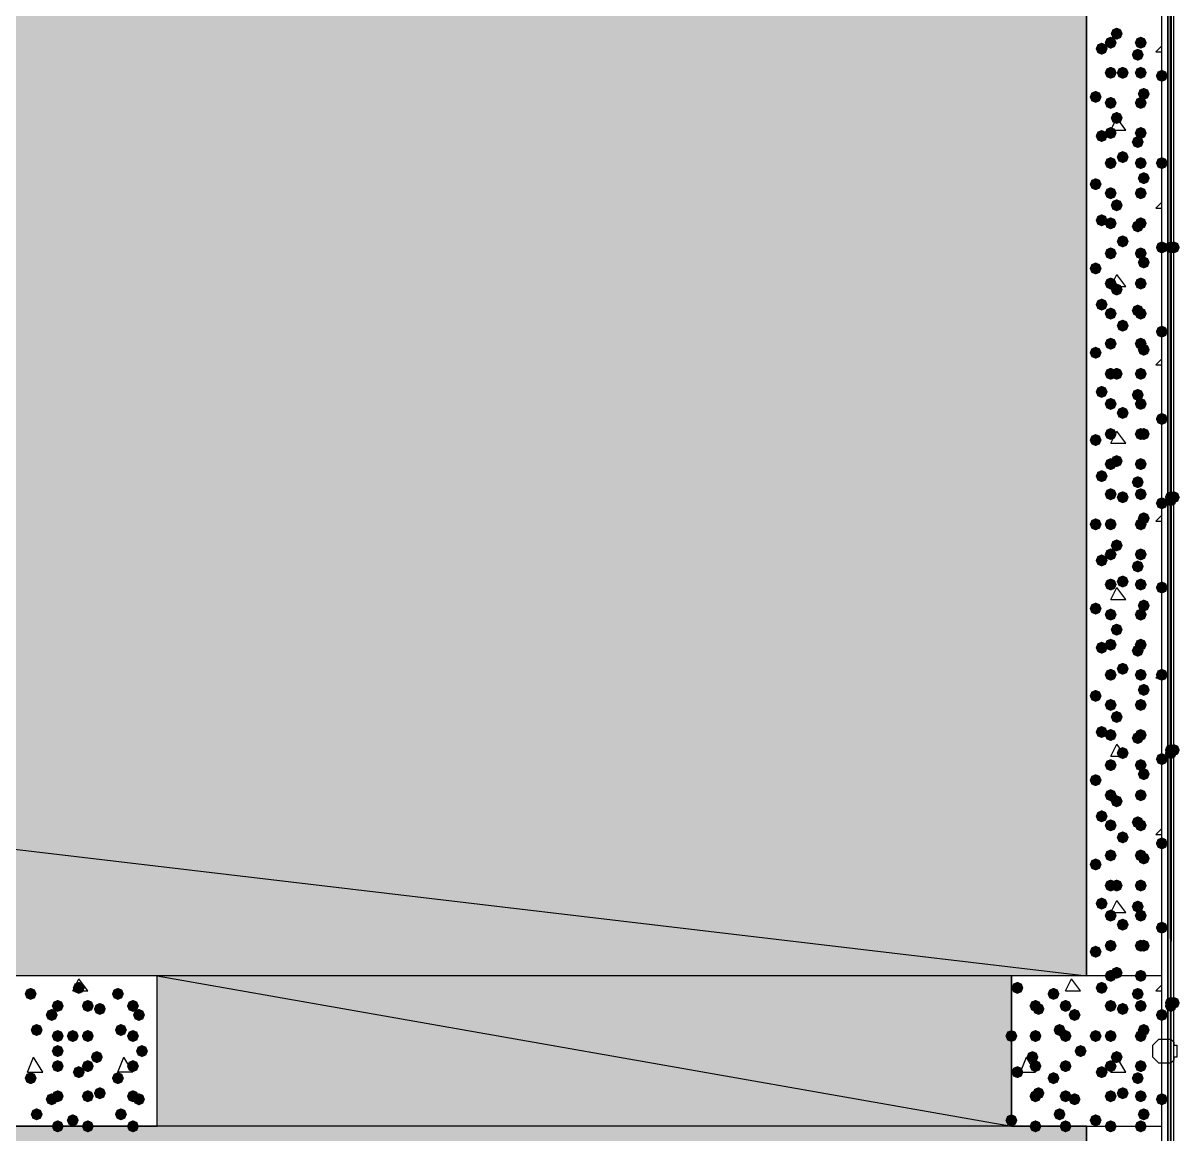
# Model space of a CAD drawing. Header units: millimetres. Extents: x 0 to 420, y 0 to 297.
# Drawn here: x 364.55 to 380.83, y 105.64 to 121.26 of the extents above; entities that cross this region are included whole.
import ezdxf

# ---------------------------------------------------------------- set-up
doc = ezdxf.new("R2010")
doc.units = ezdxf.units.MM
doc.layers.get('0').update_dxf_attribs({"linetype": 'CONTINUOUS'})

msp = doc.modelspace()

# ---------------------------------------------------------------- hatches: boundary and pattern name
at = {"true_color": 0x000007}
h = msp.add_hatch(color=0, dxfattribs=at)
h.paths.add_polyline_path([(380.703667, 228.049667), (380.661333, 228.049667), (380.703667, 84.455)], flags=0)
h.paths.add_polyline_path([(380.661333, 228.049667), (380.703667, 84.455), (380.661333, 84.455)], flags=0)
at = {"true_color": 0x000008}
h = msp.add_hatch(color=0, dxfattribs=at)
h.paths.add_polyline_path([(379.518333, 126.915333), (218.101333, 126.915333), (379.518333, 107.865333)], flags=0)
h.paths.add_polyline_path([(218.101333, 126.915333), (379.518333, 107.865333), (218.101333, 107.865333)], flags=0)
for points in [[(380.026333, 121.115667), (380.001463, 121.055871), (379.941667, 121.031), (379.881871, 121.055871), (379.857, 121.115667), (379.881871, 121.175462), (379.941667, 121.200333), (380.001462, 121.175463)], [(379.814667, 120.904), (379.789796, 120.844204), (379.73, 120.819333), (379.670204, 120.844204), (379.645333, 120.904), (379.670204, 120.963796), (379.73, 120.988667), (379.789796, 120.963796)], [(379.941667, 120.988667), (379.916796, 120.928871), (379.857, 120.904), (379.797204, 120.928871), (379.772333, 120.988667), (379.797204, 121.048462), (379.857, 121.073333), (379.916796, 121.048463)], [(380.365, 120.988667), (380.340129, 120.928871), (380.280333, 120.904), (380.220537, 120.928871), (380.195667, 120.988667), (380.220537, 121.048462), (380.280333, 121.073333), (380.340129, 121.048463)], [(380.322667, 120.819333), (380.297796, 120.759537), (380.238, 120.734667), (380.178204, 120.759537), (380.153333, 120.819333), (380.178204, 120.879129), (380.238, 120.904), (380.297796, 120.879129)], [(379.941667, 120.565333), (379.916796, 120.505538), (379.857, 120.480667), (379.797204, 120.505538), (379.772333, 120.565333), (379.797204, 120.625129), (379.857, 120.65), (379.916796, 120.625129)], [(380.111, 120.565333), (380.086129, 120.505538), (380.026333, 120.480667), (379.966537, 120.505538), (379.941667, 120.565333), (379.966537, 120.625129), (380.026333, 120.65), (380.086129, 120.625129)], [(380.365, 120.565333), (380.340129, 120.505538), (380.280333, 120.480667), (380.220537, 120.505538), (380.195667, 120.565333), (380.220537, 120.625129), (380.280333, 120.65), (380.340129, 120.625129)], [(380.661333, 120.523), (380.636462, 120.463204), (380.576667, 120.438333), (380.516871, 120.463204), (380.492, 120.523), (380.516871, 120.582796), (380.576667, 120.607667), (380.636462, 120.582796)], [(379.73, 120.226667), (379.705129, 120.166871), (379.645333, 120.142), (379.585537, 120.166871), (379.560667, 120.226667), (379.585537, 120.286462), (379.645333, 120.311333), (379.705129, 120.286463)], [(380.407333, 120.269), (380.382462, 120.209204), (380.322667, 120.184333), (380.262871, 120.209204), (380.238, 120.269), (380.262871, 120.328796), (380.322667, 120.353667), (380.382462, 120.328796)], [(379.941667, 120.142), (379.916796, 120.082204), (379.857, 120.057333), (379.797204, 120.082204), (379.772333, 120.142), (379.797204, 120.201796), (379.857, 120.226667), (379.916796, 120.201796)], [(380.365, 120.142), (380.340129, 120.082204), (380.280333, 120.057333), (380.220537, 120.082204), (380.195667, 120.142), (380.220537, 120.201796), (380.280333, 120.226667), (380.340129, 120.201796)], [(380.026333, 119.930333), (380.001463, 119.870538), (379.941667, 119.845667), (379.881871, 119.870538), (379.857, 119.930333), (379.881871, 119.990129), (379.941667, 120.015), (380.001462, 119.990129)], [(379.941667, 119.718667), (379.916796, 119.658871), (379.857, 119.634), (379.797204, 119.658871), (379.772333, 119.718667), (379.797204, 119.778462), (379.857, 119.803333), (379.916796, 119.778463)], [(380.365, 119.718667), (380.340129, 119.658871), (380.280333, 119.634), (380.220537, 119.658871), (380.195667, 119.718667), (380.220537, 119.778462), (380.280333, 119.803333), (380.340129, 119.778463)], [(379.814667, 119.676333), (379.789796, 119.616537), (379.73, 119.591667), (379.670204, 119.616537), (379.645333, 119.676333), (379.670204, 119.736129), (379.73, 119.761), (379.789796, 119.736129)], [(380.322667, 119.591667), (380.297796, 119.531871), (380.238, 119.507), (380.178204, 119.531871), (380.153333, 119.591667), (380.178204, 119.651462), (380.238, 119.676333), (380.297796, 119.651463)], [(379.941667, 119.295333), (379.916796, 119.235538), (379.857, 119.210667), (379.797204, 119.235538), (379.772333, 119.295333), (379.797204, 119.355129), (379.857, 119.38), (379.916796, 119.355129)], [(380.111, 119.38), (380.086129, 119.320204), (380.026333, 119.295333), (379.966537, 119.320204), (379.941667, 119.38), (379.966537, 119.439796), (380.026333, 119.464667), (380.086129, 119.439796)], [(380.365, 119.295333), (380.340129, 119.235538), (380.280333, 119.210667), (380.220537, 119.235538), (380.195667, 119.295333), (380.220537, 119.355129), (380.280333, 119.38), (380.340129, 119.355129)], [(380.661333, 119.295333), (380.636462, 119.235538), (380.576667, 119.210667), (380.516871, 119.235538), (380.492, 119.295333), (380.516871, 119.355129), (380.576667, 119.38), (380.636462, 119.355129)], [(380.407333, 119.083667), (380.382462, 119.023871), (380.322667, 118.999), (380.262871, 119.023871), (380.238, 119.083667), (380.262871, 119.143462), (380.322667, 119.168333), (380.382462, 119.143463)], [(379.73, 118.999), (379.705129, 118.939204), (379.645333, 118.914333), (379.585537, 118.939204), (379.560667, 118.999), (379.585537, 119.058796), (379.645333, 119.083667), (379.705129, 119.058796)], [(379.941667, 118.872), (379.916796, 118.812204), (379.857, 118.787333), (379.797204, 118.812204), (379.772333, 118.872), (379.797204, 118.931796), (379.857, 118.956667), (379.916796, 118.931796)], [(380.365, 118.872), (380.340129, 118.812204), (380.280333, 118.787333), (380.220537, 118.812204), (380.195667, 118.872), (380.220537, 118.931796), (380.280333, 118.956667), (380.340129, 118.931796)], [(380.026333, 118.702667), (380.001463, 118.642871), (379.941667, 118.618), (379.881871, 118.642871), (379.857, 118.702667), (379.881871, 118.762462), (379.941667, 118.787333), (380.001462, 118.762463)], [(379.814667, 118.491), (379.789796, 118.431204), (379.73, 118.406333), (379.670204, 118.431204), (379.645333, 118.491), (379.670204, 118.550796), (379.73, 118.575667), (379.789796, 118.550796)], [(379.941667, 118.448667), (379.916796, 118.388871), (379.857, 118.364), (379.797204, 118.388871), (379.772333, 118.448667), (379.797204, 118.508462), (379.857, 118.533333), (379.916796, 118.508463)], [(380.365, 118.448667), (380.340129, 118.388871), (380.280333, 118.364), (380.220537, 118.388871), (380.195667, 118.448667), (380.220537, 118.508462), (380.280333, 118.533333), (380.340129, 118.508463)], [(380.322667, 118.406333), (380.297796, 118.346537), (380.238, 118.321667), (380.178204, 118.346537), (380.153333, 118.406333), (380.178204, 118.466129), (380.238, 118.491), (380.297796, 118.466129)], [(380.111, 118.194667), (380.086129, 118.134871), (380.026333, 118.11), (379.966537, 118.134871), (379.941667, 118.194667), (379.966537, 118.254462), (380.026333, 118.279333), (380.086129, 118.254463)], [(380.661333, 118.11), (380.636462, 118.050204), (380.576667, 118.025333), (380.516871, 118.050204), (380.492, 118.11), (380.516871, 118.169796), (380.576667, 118.194667), (380.636462, 118.169796)], [(379.941667, 118.025333), (379.916796, 117.965538), (379.857, 117.940667), (379.797204, 117.965538), (379.772333, 118.025333), (379.797204, 118.085129), (379.857, 118.11), (379.916796, 118.085129)], [(380.365, 118.025333), (380.340129, 117.965538), (380.280333, 117.940667), (380.220537, 117.965538), (380.195667, 118.025333), (380.220537, 118.085129), (380.280333, 118.11), (380.340129, 118.085129)], [(379.73, 117.813667), (379.705129, 117.753871), (379.645333, 117.729), (379.585537, 117.753871), (379.560667, 117.813667), (379.585537, 117.873462), (379.645333, 117.898333), (379.705129, 117.873463)], [(380.407333, 117.898333), (380.382462, 117.838538), (380.322667, 117.813667), (380.262871, 117.838538), (380.238, 117.898333), (380.262871, 117.958129), (380.322667, 117.983), (380.382462, 117.958129)], [(379.941667, 117.602), (379.916796, 117.542204), (379.857, 117.517333), (379.797204, 117.542204), (379.772333, 117.602), (379.797204, 117.661796), (379.857, 117.686667), (379.916796, 117.661796)], [(380.365, 117.602), (380.340129, 117.542204), (380.280333, 117.517333), (380.220537, 117.542204), (380.195667, 117.602), (380.220537, 117.661796), (380.280333, 117.686667), (380.340129, 117.661796)], [(380.026333, 117.517333), (380.001463, 117.457538), (379.941667, 117.432667), (379.881871, 117.457538), (379.857, 117.517333), (379.881871, 117.577129), (379.941667, 117.602), (380.001462, 117.577129)], [(379.814667, 117.305667), (379.789796, 117.245871), (379.73, 117.221), (379.670204, 117.245871), (379.645333, 117.305667), (379.670204, 117.365462), (379.73, 117.390333), (379.789796, 117.365463)], [(379.941667, 117.178667), (379.916796, 117.118871), (379.857, 117.094), (379.797204, 117.118871), (379.772333, 117.178667), (379.797204, 117.238462), (379.857, 117.263333), (379.916796, 117.238463)], [(380.322667, 117.221), (380.297796, 117.161204), (380.238, 117.136333), (380.178204, 117.161204), (380.153333, 117.221), (380.178204, 117.280796), (380.238, 117.305667), (380.297796, 117.280796)], [(380.365, 117.178667), (380.340129, 117.118871), (380.280333, 117.094), (380.220537, 117.118871), (380.195667, 117.178667), (380.220537, 117.238462), (380.280333, 117.263333), (380.340129, 117.238463)], [(380.111, 117.009333), (380.086129, 116.949537), (380.026333, 116.924667), (379.966537, 116.949537), (379.941667, 117.009333), (379.966537, 117.069129), (380.026333, 117.094), (380.086129, 117.069129)], [(380.661333, 116.924667), (380.636462, 116.864871), (380.576667, 116.84), (380.516871, 116.864871), (380.492, 116.924667), (380.516871, 116.984462), (380.576667, 117.009333), (380.636462, 116.984463)], [(379.73, 116.628333), (379.705129, 116.568537), (379.645333, 116.543667), (379.585537, 116.568537), (379.560667, 116.628333), (379.585537, 116.688129), (379.645333, 116.713), (379.705129, 116.688129)], [(379.941667, 116.755333), (379.916796, 116.695538), (379.857, 116.670667), (379.797204, 116.695538), (379.772333, 116.755333), (379.797204, 116.815129), (379.857, 116.84), (379.916796, 116.815129)], [(380.365, 116.755333), (380.340129, 116.695538), (380.280333, 116.670667), (380.220537, 116.695538), (380.195667, 116.755333), (380.220537, 116.815129), (380.280333, 116.84), (380.340129, 116.815129)], [(380.407333, 116.670667), (380.382462, 116.610871), (380.322667, 116.586), (380.262871, 116.610871), (380.238, 116.670667), (380.262871, 116.730462), (380.322667, 116.755333), (380.382462, 116.730463)], [(379.941667, 116.332), (379.916796, 116.272204), (379.857, 116.247333), (379.797204, 116.272204), (379.772333, 116.332), (379.797204, 116.391796), (379.857, 116.416667), (379.916796, 116.391796)], [(380.026333, 116.332), (380.001463, 116.272204), (379.941667, 116.247333), (379.881871, 116.272204), (379.857, 116.332), (379.881871, 116.391796), (379.941667, 116.416667), (380.001462, 116.391796)], [(380.365, 116.332), (380.340129, 116.272204), (380.280333, 116.247333), (380.220537, 116.272204), (380.195667, 116.332), (380.220537, 116.391796), (380.280333, 116.416667), (380.340129, 116.391796)], [(379.814667, 116.078), (379.789796, 116.018204), (379.73, 115.993333), (379.670204, 116.018204), (379.645333, 116.078), (379.670204, 116.137796), (379.73, 116.162667), (379.789796, 116.137796)], [(380.322667, 116.035667), (380.297796, 115.975871), (380.238, 115.951), (380.178204, 115.975871), (380.153333, 116.035667), (380.178204, 116.095462), (380.238, 116.120333), (380.297796, 116.095463)], [(379.941667, 115.908667), (379.916796, 115.848871), (379.857, 115.824), (379.797204, 115.848871), (379.772333, 115.908667), (379.797204, 115.968462), (379.857, 115.993333), (379.916796, 115.968463)], [(380.365, 115.908667), (380.340129, 115.848871), (380.280333, 115.824), (380.220537, 115.848871), (380.195667, 115.908667), (380.220537, 115.968462), (380.280333, 115.993333), (380.340129, 115.968463)], [(380.111, 115.781667), (380.086129, 115.721871), (380.026333, 115.697), (379.966537, 115.721871), (379.941667, 115.781667), (379.966537, 115.841462), (380.026333, 115.866333), (380.086129, 115.841463)], [(380.661333, 115.697), (380.636462, 115.637204), (380.576667, 115.612333), (380.516871, 115.637204), (380.492, 115.697), (380.516871, 115.756796), (380.576667, 115.781667), (380.636462, 115.756796)], [(379.941667, 115.485333), (379.916796, 115.425538), (379.857, 115.400667), (379.797204, 115.425538), (379.772333, 115.485333), (379.797204, 115.545129), (379.857, 115.57), (379.916796, 115.545129)], [(380.365, 115.485333), (380.340129, 115.425538), (380.280333, 115.400667), (380.220537, 115.425538), (380.195667, 115.485333), (380.220537, 115.545129), (380.280333, 115.57), (380.340129, 115.545129)], [(380.407333, 115.485333), (380.382462, 115.425538), (380.322667, 115.400667), (380.262871, 115.425538), (380.238, 115.485333), (380.262871, 115.545129), (380.322667, 115.57), (380.382462, 115.545129)], [(379.73, 115.400667), (379.705129, 115.340871), (379.645333, 115.316), (379.585537, 115.340871), (379.560667, 115.400667), (379.585537, 115.460462), (379.645333, 115.485333), (379.705129, 115.460463)], [(379.941667, 115.062), (379.916796, 115.002204), (379.857, 114.977333), (379.797204, 115.002204), (379.772333, 115.062), (379.797204, 115.121796), (379.857, 115.146667), (379.916796, 115.121796)], [(380.026333, 115.104333), (380.001463, 115.044537), (379.941667, 115.019667), (379.881871, 115.044537), (379.857, 115.104333), (379.881871, 115.164129), (379.941667, 115.189), (380.001462, 115.164129)], [(380.365, 115.062), (380.340129, 115.002204), (380.280333, 114.977333), (380.220537, 115.002204), (380.195667, 115.062), (380.220537, 115.121796), (380.280333, 115.146667), (380.340129, 115.121796)], [(379.814667, 114.892667), (379.789796, 114.832871), (379.73, 114.808), (379.670204, 114.832871), (379.645333, 114.892667), (379.670204, 114.952462), (379.73, 114.977333), (379.789796, 114.952463)], [(380.322667, 114.808), (380.297796, 114.748204), (380.238, 114.723333), (380.178204, 114.748204), (380.153333, 114.808), (380.178204, 114.867796), (380.238, 114.892667), (380.297796, 114.867796)], [(379.941667, 114.638667), (379.916796, 114.578871), (379.857, 114.554), (379.797204, 114.578871), (379.772333, 114.638667), (379.797204, 114.698462), (379.857, 114.723333), (379.916796, 114.698463)], [(380.111, 114.596333), (380.086129, 114.536537), (380.026333, 114.511667), (379.966537, 114.536537), (379.941667, 114.596333), (379.966537, 114.656129), (380.026333, 114.681), (380.086129, 114.656129)], [(380.365, 114.638667), (380.340129, 114.578871), (380.280333, 114.554), (380.220537, 114.578871), (380.195667, 114.638667), (380.220537, 114.698462), (380.280333, 114.723333), (380.340129, 114.698463)], [(380.661333, 114.511667), (380.636462, 114.451871), (380.576667, 114.427), (380.516871, 114.451871), (380.492, 114.511667), (380.516871, 114.571462), (380.576667, 114.596333), (380.636462, 114.571463)], [(379.73, 114.215333), (379.705129, 114.155538), (379.645333, 114.130667), (379.585537, 114.155538), (379.560667, 114.215333), (379.585537, 114.275129), (379.645333, 114.3), (379.705129, 114.275129)], [(379.941667, 114.215333), (379.916796, 114.155538), (379.857, 114.130667), (379.797204, 114.155538), (379.772333, 114.215333), (379.797204, 114.275129), (379.857, 114.3), (379.916796, 114.275129)], [(380.365, 114.215333), (380.340129, 114.155538), (380.280333, 114.130667), (380.220537, 114.155538), (380.195667, 114.215333), (380.220537, 114.275129), (380.280333, 114.3), (380.340129, 114.275129)], [(380.407333, 114.3), (380.382462, 114.240204), (380.322667, 114.215333), (380.262871, 114.240204), (380.238, 114.3), (380.262871, 114.359796), (380.322667, 114.384667), (380.382462, 114.359796)], [(380.026333, 113.919), (380.001463, 113.859204), (379.941667, 113.834333), (379.881871, 113.859204), (379.857, 113.919), (379.881871, 113.978796), (379.941667, 114.003667), (380.001462, 113.978796)], [(379.814667, 113.707333), (379.789796, 113.647538), (379.73, 113.622667), (379.670204, 113.647538), (379.645333, 113.707333), (379.670204, 113.767129), (379.73, 113.792), (379.789796, 113.767129)], [(379.941667, 113.792), (379.916796, 113.732204), (379.857, 113.707333), (379.797204, 113.732204), (379.772333, 113.792), (379.797204, 113.851796), (379.857, 113.876667), (379.916796, 113.851796)], [(380.365, 113.792), (380.340129, 113.732204), (380.280333, 113.707333), (380.220537, 113.732204), (380.195667, 113.792), (380.220537, 113.851796), (380.280333, 113.876667), (380.340129, 113.851796)], [(380.322667, 113.622667), (380.297796, 113.562871), (380.238, 113.538), (380.178204, 113.562871), (380.153333, 113.622667), (380.178204, 113.682462), (380.238, 113.707333), (380.297796, 113.682463)], [(379.941667, 113.368667), (379.916796, 113.308871), (379.857, 113.284), (379.797204, 113.308871), (379.772333, 113.368667), (379.797204, 113.428462), (379.857, 113.453333), (379.916796, 113.428463)], [(380.111, 113.411), (380.086129, 113.351204), (380.026333, 113.326333), (379.966537, 113.351204), (379.941667, 113.411), (379.966537, 113.470796), (380.026333, 113.495667), (380.086129, 113.470796)], [(380.365, 113.368667), (380.340129, 113.308871), (380.280333, 113.284), (380.220537, 113.308871), (380.195667, 113.368667), (380.220537, 113.428462), (380.280333, 113.453333), (380.340129, 113.428463)], [(380.661333, 113.326333), (380.636462, 113.266537), (380.576667, 113.241667), (380.516871, 113.266537), (380.492, 113.326333), (380.516871, 113.386129), (380.576667, 113.411), (380.636462, 113.386129)], [(380.407333, 113.072333), (380.382462, 113.012538), (380.322667, 112.987667), (380.262871, 113.012538), (380.238, 113.072333), (380.262871, 113.132129), (380.322667, 113.157), (380.382462, 113.132129)], [(379.73, 113.03), (379.705129, 112.970204), (379.645333, 112.945333), (379.585537, 112.970204), (379.560667, 113.03), (379.585537, 113.089796), (379.645333, 113.114667), (379.705129, 113.089796)], [(379.941667, 112.945333), (379.916796, 112.885538), (379.857, 112.860667), (379.797204, 112.885538), (379.772333, 112.945333), (379.797204, 113.005129), (379.857, 113.03), (379.916796, 113.005129)], [(380.365, 112.945333), (380.340129, 112.885538), (380.280333, 112.860667), (380.220537, 112.885538), (380.195667, 112.945333), (380.220537, 113.005129), (380.280333, 113.03), (380.340129, 113.005129)], [(380.026333, 112.733667), (380.001463, 112.673871), (379.941667, 112.649), (379.881871, 112.673871), (379.857, 112.733667), (379.881871, 112.793462), (379.941667, 112.818333), (380.001462, 112.793463)], [(379.814667, 112.479667), (379.789796, 112.419871), (379.73, 112.395), (379.670204, 112.419871), (379.645333, 112.479667), (379.670204, 112.539462), (379.73, 112.564333), (379.789796, 112.539463)], [(379.941667, 112.522), (379.916796, 112.462204), (379.857, 112.437333), (379.797204, 112.462204), (379.772333, 112.522), (379.797204, 112.581796), (379.857, 112.606667), (379.916796, 112.581796)], [(380.322667, 112.437333), (380.297796, 112.377537), (380.238, 112.352667), (380.178204, 112.377537), (380.153333, 112.437333), (380.178204, 112.497129), (380.238, 112.522), (380.297796, 112.497129)], [(380.365, 112.522), (380.340129, 112.462204), (380.280333, 112.437333), (380.220537, 112.462204), (380.195667, 112.522), (380.220537, 112.581796), (380.280333, 112.606667), (380.340129, 112.581796)], [(379.941667, 112.098667), (379.916796, 112.038871), (379.857, 112.014), (379.797204, 112.038871), (379.772333, 112.098667), (379.797204, 112.158462), (379.857, 112.183333), (379.916796, 112.158463)], [(380.111, 112.183333), (380.086129, 112.123538), (380.026333, 112.098667), (379.966537, 112.123538), (379.941667, 112.183333), (379.966537, 112.243129), (380.026333, 112.268), (380.086129, 112.243129)], [(380.365, 112.098667), (380.340129, 112.038871), (380.280333, 112.014), (380.220537, 112.038871), (380.195667, 112.098667), (380.220537, 112.158462), (380.280333, 112.183333), (380.340129, 112.158463)], [(380.661333, 112.098667), (380.636462, 112.038871), (380.576667, 112.014), (380.516871, 112.038871), (380.492, 112.098667), (380.516871, 112.158462), (380.576667, 112.183333), (380.636462, 112.158463)], [(379.73, 111.802333), (379.705129, 111.742537), (379.645333, 111.717667), (379.585537, 111.742537), (379.560667, 111.802333), (379.585537, 111.862129), (379.645333, 111.887), (379.705129, 111.862129)], [(380.407333, 111.887), (380.382462, 111.827204), (380.322667, 111.802333), (380.262871, 111.827204), (380.238, 111.887), (380.262871, 111.946796), (380.322667, 111.971667), (380.382462, 111.946796)], [(379.941667, 111.675333), (379.916796, 111.615538), (379.857, 111.590667), (379.797204, 111.615538), (379.772333, 111.675333), (379.797204, 111.735129), (379.857, 111.76), (379.916796, 111.735129)], [(380.365, 111.675333), (380.340129, 111.615538), (380.280333, 111.590667), (380.220537, 111.615538), (380.195667, 111.675333), (380.220537, 111.735129), (380.280333, 111.76), (380.340129, 111.735129)], [(380.026333, 111.506), (380.001463, 111.446204), (379.941667, 111.421333), (379.881871, 111.446204), (379.857, 111.506), (379.881871, 111.565796), (379.941667, 111.590667), (380.001462, 111.565796)], [(379.814667, 111.294333), (379.789796, 111.234537), (379.73, 111.209667), (379.670204, 111.234537), (379.645333, 111.294333), (379.670204, 111.354129), (379.73, 111.379), (379.789796, 111.354129)], [(379.941667, 111.252), (379.916796, 111.192204), (379.857, 111.167333), (379.797204, 111.192204), (379.772333, 111.252), (379.797204, 111.311796), (379.857, 111.336667), (379.916796, 111.311796)], [(380.365, 111.252), (380.340129, 111.192204), (380.280333, 111.167333), (380.220537, 111.192204), (380.195667, 111.252), (380.220537, 111.311796), (380.280333, 111.336667), (380.340129, 111.311796)], [(380.322667, 111.209667), (380.297796, 111.149871), (380.238, 111.125), (380.178204, 111.149871), (380.153333, 111.209667), (380.178204, 111.269462), (380.238, 111.294333), (380.297796, 111.269463)], [(380.111, 110.998), (380.086129, 110.938204), (380.026333, 110.913333), (379.966537, 110.938204), (379.941667, 110.998), (379.966537, 111.057796), (380.026333, 111.082667), (380.086129, 111.057796)], [(379.941667, 110.828667), (379.916796, 110.768871), (379.857, 110.744), (379.797204, 110.768871), (379.772333, 110.828667), (379.797204, 110.888462), (379.857, 110.913333), (379.916796, 110.888463)], [(380.365, 110.828667), (380.340129, 110.768871), (380.280333, 110.744), (380.220537, 110.768871), (380.195667, 110.828667), (380.220537, 110.888462), (380.280333, 110.913333), (380.340129, 110.888463)], [(380.661333, 110.913333), (380.636462, 110.853537), (380.576667, 110.828667), (380.516871, 110.853537), (380.492, 110.913333), (380.516871, 110.973129), (380.576667, 110.998), (380.636462, 110.973129)], [(379.73, 110.617), (379.705129, 110.557204), (379.645333, 110.532333), (379.585537, 110.557204), (379.560667, 110.617), (379.585537, 110.676796), (379.645333, 110.701667), (379.705129, 110.676796)], [(380.407333, 110.701667), (380.382462, 110.641871), (380.322667, 110.617), (380.262871, 110.641871), (380.238, 110.701667), (380.262871, 110.761462), (380.322667, 110.786333), (380.382462, 110.761463)], [(379.941667, 110.405333), (379.916796, 110.345538), (379.857, 110.320667), (379.797204, 110.345538), (379.772333, 110.405333), (379.797204, 110.465129), (379.857, 110.49), (379.916796, 110.465129)], [(380.026333, 110.320667), (380.001463, 110.260871), (379.941667, 110.236), (379.881871, 110.260871), (379.857, 110.320667), (379.881871, 110.380462), (379.941667, 110.405333), (380.001462, 110.380463)], [(380.365, 110.405333), (380.340129, 110.345538), (380.280333, 110.320667), (380.220537, 110.345538), (380.195667, 110.405333), (380.220537, 110.465129), (380.280333, 110.49), (380.340129, 110.465129)], [(379.814667, 110.109), (379.789796, 110.049204), (379.73, 110.024333), (379.670204, 110.049204), (379.645333, 110.109), (379.670204, 110.168796), (379.73, 110.193667), (379.789796, 110.168796)], [(379.941667, 109.982), (379.916796, 109.922204), (379.857, 109.897333), (379.797204, 109.922204), (379.772333, 109.982), (379.797204, 110.041796), (379.857, 110.066667), (379.916796, 110.041796)], [(380.322667, 110.024333), (380.297796, 109.964537), (380.238, 109.939667), (380.178204, 109.964537), (380.153333, 110.024333), (380.178204, 110.084129), (380.238, 110.109), (380.297796, 110.084129)], [(380.365, 109.982), (380.340129, 109.922204), (380.280333, 109.897333), (380.220537, 109.922204), (380.195667, 109.982), (380.220537, 110.041796), (380.280333, 110.066667), (380.340129, 110.041796)], [(380.111, 109.812667), (380.086129, 109.752871), (380.026333, 109.728), (379.966537, 109.752871), (379.941667, 109.812667), (379.966537, 109.872462), (380.026333, 109.897333), (380.086129, 109.872463)], [(380.661333, 109.728), (380.636462, 109.668204), (380.576667, 109.643333), (380.516871, 109.668204), (380.492, 109.728), (380.516871, 109.787796), (380.576667, 109.812667), (380.636462, 109.787796)], [(379.941667, 109.558667), (379.916796, 109.498871), (379.857, 109.474), (379.797204, 109.498871), (379.772333, 109.558667), (379.797204, 109.618462), (379.857, 109.643333), (379.916796, 109.618463)], [(380.365, 109.558667), (380.340129, 109.498871), (380.280333, 109.474), (380.220537, 109.498871), (380.195667, 109.558667), (380.220537, 109.618462), (380.280333, 109.643333), (380.340129, 109.618463)], [(380.407333, 109.516333), (380.382462, 109.456537), (380.322667, 109.431667), (380.262871, 109.456537), (380.238, 109.516333), (380.262871, 109.576129), (380.322667, 109.601), (380.382462, 109.576129)], [(379.73, 109.431667), (379.705129, 109.371871), (379.645333, 109.347), (379.585537, 109.371871), (379.560667, 109.431667), (379.585537, 109.491462), (379.645333, 109.516333), (379.705129, 109.491463)], [(379.941667, 109.135333), (379.916796, 109.075538), (379.857, 109.050667), (379.797204, 109.075538), (379.772333, 109.135333), (379.797204, 109.195129), (379.857, 109.22), (379.916796, 109.195129)], [(380.026333, 109.135333), (380.001463, 109.075538), (379.941667, 109.050667), (379.881871, 109.075538), (379.857, 109.135333), (379.881871, 109.195129), (379.941667, 109.22), (380.001462, 109.195129)], [(380.365, 109.135333), (380.340129, 109.075538), (380.280333, 109.050667), (380.220537, 109.075538), (380.195667, 109.135333), (380.220537, 109.195129), (380.280333, 109.22), (380.340129, 109.195129)], [(379.814667, 108.881333), (379.789796, 108.821537), (379.73, 108.796667), (379.670204, 108.821537), (379.645333, 108.881333), (379.670204, 108.941129), (379.73, 108.966), (379.789796, 108.941129)], [(380.322667, 108.839), (380.297796, 108.779204), (380.238, 108.754333), (380.178204, 108.779204), (380.153333, 108.839), (380.178204, 108.898796), (380.238, 108.923667), (380.297796, 108.898796)], [(379.941667, 108.712), (379.916796, 108.652204), (379.857, 108.627333), (379.797204, 108.652204), (379.772333, 108.712), (379.797204, 108.771796), (379.857, 108.796667), (379.916796, 108.771796)], [(380.365, 108.712), (380.340129, 108.652204), (380.280333, 108.627333), (380.220537, 108.652204), (380.195667, 108.712), (380.220537, 108.771796), (380.280333, 108.796667), (380.340129, 108.771796)], [(380.111, 108.585), (380.086129, 108.525204), (380.026333, 108.500333), (379.966537, 108.525204), (379.941667, 108.585), (379.966537, 108.644796), (380.026333, 108.669667), (380.086129, 108.644796)], [(380.661333, 108.542667), (380.636462, 108.482871), (380.576667, 108.458), (380.516871, 108.482871), (380.492, 108.542667), (380.516871, 108.602462), (380.576667, 108.627333), (380.636462, 108.602463)], [(379.73, 108.204), (379.705129, 108.144204), (379.645333, 108.119333), (379.585537, 108.144204), (379.560667, 108.204), (379.585537, 108.263796), (379.645333, 108.288667), (379.705129, 108.263796)], [(379.941667, 108.288667), (379.916796, 108.228871), (379.857, 108.204), (379.797204, 108.228871), (379.772333, 108.288667), (379.797204, 108.348462), (379.857, 108.373333), (379.916796, 108.348463)], [(380.365, 108.288667), (380.340129, 108.228871), (380.280333, 108.204), (380.220537, 108.228871), (380.195667, 108.288667), (380.220537, 108.348462), (380.280333, 108.373333), (380.340129, 108.348463)], [(380.407333, 108.288667), (380.382462, 108.228871), (380.322667, 108.204), (380.262871, 108.228871), (380.238, 108.288667), (380.262871, 108.348462), (380.322667, 108.373333), (380.382462, 108.348463)], [(379.941667, 107.865333), (379.916796, 107.805538), (379.857, 107.780667), (379.797204, 107.805538), (379.772333, 107.865333), (379.797204, 107.925129), (379.857, 107.95), (379.916796, 107.925129)], [(380.026333, 107.907667), (380.001463, 107.847871), (379.941667, 107.823), (379.881871, 107.847871), (379.857, 107.907667), (379.881871, 107.967462), (379.941667, 107.992333), (380.001462, 107.967463)], [(380.365, 107.865333), (380.340129, 107.805538), (380.280333, 107.780667), (380.220537, 107.805538), (380.195667, 107.865333), (380.220537, 107.925129), (380.280333, 107.95), (380.340129, 107.925129)]]:
    msp.add_hatch(color=0, dxfattribs=at).paths.add_polyline_path(points, flags=0)
at = {"true_color": 0x0000fe}
for points in [[(380.788333, 118.11), (380.763462, 118.050204), (380.703667, 118.025333), (380.643871, 118.050204), (380.619, 118.11), (380.643871, 118.169796), (380.703667, 118.194667), (380.763462, 118.169796)], [(380.788333, 118.11), (380.763462, 118.050204), (380.703667, 118.025333), (380.643871, 118.050204), (380.619, 118.11), (380.643871, 118.169796), (380.703667, 118.194667), (380.763462, 118.169796)], [(380.788333, 118.11), (380.763462, 118.050204), (380.703667, 118.025333), (380.643871, 118.050204), (380.619, 118.11), (380.643871, 118.169796), (380.703667, 118.194667), (380.763462, 118.169796)], [(380.830667, 118.11), (380.805796, 118.050204), (380.746, 118.025333), (380.686204, 118.050204), (380.661333, 118.11), (380.686204, 118.169796), (380.746, 118.194667), (380.805796, 118.169796)], [(380.788333, 114.596333), (380.763462, 114.536537), (380.703667, 114.511667), (380.643871, 114.536537), (380.619, 114.596333), (380.643871, 114.656129), (380.703667, 114.681), (380.763462, 114.656129)], [(380.788333, 114.554), (380.763462, 114.494204), (380.703667, 114.469333), (380.643871, 114.494204), (380.619, 114.554), (380.643871, 114.613796), (380.703667, 114.638667), (380.763462, 114.613796)], [(380.788333, 114.554), (380.763462, 114.494204), (380.703667, 114.469333), (380.643871, 114.494204), (380.619, 114.554), (380.643871, 114.613796), (380.703667, 114.638667), (380.763462, 114.613796)], [(380.830667, 114.596333), (380.805796, 114.536537), (380.746, 114.511667), (380.686204, 114.536537), (380.661333, 114.596333), (380.686204, 114.656129), (380.746, 114.681), (380.805796, 114.656129)], [(380.788333, 111.040333), (380.763462, 110.980538), (380.703667, 110.955667), (380.643871, 110.980538), (380.619, 111.040333), (380.643871, 111.100129), (380.703667, 111.125), (380.763462, 111.100129)], [(380.788333, 111.040333), (380.763462, 110.980538), (380.703667, 110.955667), (380.643871, 110.980538), (380.619, 111.040333), (380.643871, 111.100129), (380.703667, 111.125), (380.763462, 111.100129)], [(380.788333, 110.998), (380.763462, 110.938204), (380.703667, 110.913333), (380.643871, 110.938204), (380.619, 110.998), (380.643871, 111.057796), (380.703667, 111.082667), (380.763462, 111.057796)], [(380.830667, 111.040333), (380.805796, 110.980538), (380.746, 110.955667), (380.686204, 110.980538), (380.661333, 111.040333), (380.686204, 111.100129), (380.746, 111.125), (380.805796, 111.100129)], [(380.788333, 107.484333), (380.763462, 107.424537), (380.703667, 107.399667), (380.643871, 107.424537), (380.619, 107.484333), (380.643871, 107.544129), (380.703667, 107.569), (380.763462, 107.544129)], [(380.788333, 107.484333), (380.763462, 107.424537), (380.703667, 107.399667), (380.643871, 107.424537), (380.619, 107.484333), (380.643871, 107.544129), (380.703667, 107.569), (380.763462, 107.544129)], [(380.788333, 107.442), (380.763462, 107.382204), (380.703667, 107.357333), (380.643871, 107.382204), (380.619, 107.442), (380.643871, 107.501796), (380.703667, 107.526667), (380.763462, 107.501796)], [(380.830667, 107.484333), (380.805796, 107.424537), (380.746, 107.399667), (380.686204, 107.424537), (380.661333, 107.484333), (380.686204, 107.544129), (380.746, 107.569), (380.805796, 107.544129)]]:
    msp.add_hatch(color=0, dxfattribs=at).paths.add_polyline_path(points, flags=0)
at = {"true_color": 0x000007}
for points in [[(365.421333, 107.696), (365.396462, 107.636204), (365.336667, 107.611333), (365.276871, 107.636204), (365.252, 107.696), (365.276871, 107.755796), (365.336667, 107.780667), (365.396462, 107.755796)], [(378.629333, 107.696), (378.604462, 107.636204), (378.544667, 107.611333), (378.484871, 107.636204), (378.46, 107.696), (378.484871, 107.755796), (378.544667, 107.780667), (378.604462, 107.755796)], [(379.814667, 107.696), (379.789796, 107.636204), (379.73, 107.611333), (379.670204, 107.636204), (379.645333, 107.696), (379.670204, 107.755796), (379.73, 107.780667), (379.789796, 107.755796)], [(364.744, 107.611333), (364.719129, 107.551537), (364.659333, 107.526667), (364.599538, 107.551537), (364.574667, 107.611333), (364.599537, 107.671129), (364.659333, 107.696), (364.719129, 107.671129)], [(365.971667, 107.611333), (365.946796, 107.551537), (365.887, 107.526667), (365.827204, 107.551537), (365.802333, 107.611333), (365.827204, 107.671129), (365.887, 107.696), (365.946796, 107.671129)], [(379.137333, 107.611333), (379.112462, 107.551537), (379.052667, 107.526667), (378.992871, 107.551537), (378.968, 107.611333), (378.992871, 107.671129), (379.052667, 107.696), (379.112462, 107.671129)], [(380.322667, 107.611333), (380.297796, 107.551537), (380.238, 107.526667), (380.178204, 107.551537), (380.153333, 107.611333), (380.178204, 107.671129), (380.238, 107.696), (380.297796, 107.671129)], [(365.125, 107.442), (365.100129, 107.382204), (365.040333, 107.357333), (364.980537, 107.382204), (364.955667, 107.442), (364.980537, 107.501796), (365.040333, 107.526667), (365.100129, 107.501796)], [(365.548333, 107.442), (365.523462, 107.382204), (365.463667, 107.357333), (365.403871, 107.382204), (365.379, 107.442), (365.403871, 107.501796), (365.463667, 107.526667), (365.523462, 107.501796)], [(365.717667, 107.399667), (365.692796, 107.339871), (365.633, 107.315), (365.573204, 107.339871), (365.548333, 107.399667), (365.573204, 107.459462), (365.633, 107.484333), (365.692796, 107.459463)], [(366.183333, 107.442), (366.158462, 107.382204), (366.098667, 107.357333), (366.038871, 107.382204), (366.014, 107.442), (366.038871, 107.501796), (366.098667, 107.526667), (366.158462, 107.501796)], [(378.883333, 107.442), (378.858462, 107.382204), (378.798667, 107.357333), (378.738871, 107.382204), (378.714, 107.442), (378.738871, 107.501796), (378.798667, 107.526667), (378.858462, 107.501796)], [(378.925667, 107.399667), (378.900796, 107.339871), (378.841, 107.315), (378.781204, 107.339871), (378.756333, 107.399667), (378.781204, 107.459462), (378.841, 107.484333), (378.900796, 107.459463)], [(379.306667, 107.442), (379.281796, 107.382204), (379.222, 107.357333), (379.162204, 107.382204), (379.137333, 107.442), (379.162204, 107.501796), (379.222, 107.526667), (379.281796, 107.501796)], [(379.941667, 107.442), (379.916796, 107.382204), (379.857, 107.357333), (379.797204, 107.382204), (379.772333, 107.442), (379.797204, 107.501796), (379.857, 107.526667), (379.916796, 107.501796)], [(380.111, 107.399667), (380.086129, 107.339871), (380.026333, 107.315), (379.966537, 107.339871), (379.941667, 107.399667), (379.966537, 107.459462), (380.026333, 107.484333), (380.086129, 107.459463)], [(380.365, 107.442), (380.340129, 107.382204), (380.280333, 107.357333), (380.220537, 107.382204), (380.195667, 107.442), (380.220537, 107.501796), (380.280333, 107.526667), (380.340129, 107.501796)], [(365.040333, 107.315), (365.015463, 107.255204), (364.955667, 107.230333), (364.895871, 107.255204), (364.871, 107.315), (364.895871, 107.374796), (364.955667, 107.399667), (365.015462, 107.374796)], [(366.268, 107.315), (366.243129, 107.255204), (366.183333, 107.230333), (366.123538, 107.255204), (366.098667, 107.315), (366.123537, 107.374796), (366.183333, 107.399667), (366.243129, 107.374796)], [(379.433667, 107.315), (379.408796, 107.255204), (379.349, 107.230333), (379.289204, 107.255204), (379.264333, 107.315), (379.289204, 107.374796), (379.349, 107.399667), (379.408796, 107.374796)], [(380.661333, 107.315), (380.636462, 107.255204), (380.576667, 107.230333), (380.516871, 107.255204), (380.492, 107.315), (380.516871, 107.374796), (380.576667, 107.399667), (380.636462, 107.374796)], [(364.828667, 107.103333), (364.803796, 107.043538), (364.744, 107.018667), (364.684204, 107.043538), (364.659333, 107.103333), (364.684204, 107.163129), (364.744, 107.188), (364.803796, 107.163129)], [(366.014, 107.103333), (365.989129, 107.043538), (365.929333, 107.018667), (365.869537, 107.043538), (365.844667, 107.103333), (365.869537, 107.163129), (365.929333, 107.188), (365.989129, 107.163129)], [(379.222, 107.103333), (379.197129, 107.043538), (379.137333, 107.018667), (379.077538, 107.043538), (379.052667, 107.103333), (379.077537, 107.163129), (379.137333, 107.188), (379.197129, 107.163129)], [(380.407333, 107.103333), (380.382462, 107.043538), (380.322667, 107.018667), (380.262871, 107.043538), (380.238, 107.103333), (380.262871, 107.163129), (380.322667, 107.188), (380.382462, 107.163129)], [(365.125, 107.018667), (365.100129, 106.958871), (365.040333, 106.934), (364.980537, 106.958871), (364.955667, 107.018667), (364.980537, 107.078462), (365.040333, 107.103333), (365.100129, 107.078463)], [(365.336667, 107.018667), (365.311796, 106.958871), (365.252, 106.934), (365.192204, 106.958871), (365.167333, 107.018667), (365.192204, 107.078462), (365.252, 107.103333), (365.311796, 107.078463)], [(365.548333, 107.018667), (365.523462, 106.958871), (365.463667, 106.934), (365.403871, 106.958871), (365.379, 107.018667), (365.403871, 107.078462), (365.463667, 107.103333), (365.523462, 107.078463)], [(366.183333, 107.018667), (366.158462, 106.958871), (366.098667, 106.934), (366.038871, 106.958871), (366.014, 107.018667), (366.038871, 107.078462), (366.098667, 107.103333), (366.158462, 107.078463)], [(378.544667, 107.018667), (378.519796, 106.958871), (378.46, 106.934), (378.400204, 106.958871), (378.375333, 107.018667), (378.400204, 107.078462), (378.46, 107.103333), (378.519796, 107.078463)], [(378.883333, 107.018667), (378.858462, 106.958871), (378.798667, 106.934), (378.738871, 106.958871), (378.714, 107.018667), (378.738871, 107.078462), (378.798667, 107.103333), (378.858462, 107.078463)], [(379.306667, 107.018667), (379.281796, 106.958871), (379.222, 106.934), (379.162204, 106.958871), (379.137333, 107.018667), (379.162204, 107.078462), (379.222, 107.103333), (379.281796, 107.078463)], [(379.73, 107.018667), (379.705129, 106.958871), (379.645333, 106.934), (379.585537, 106.958871), (379.560667, 107.018667), (379.585537, 107.078462), (379.645333, 107.103333), (379.705129, 107.078463)], [(379.941667, 107.018667), (379.916796, 106.958871), (379.857, 106.934), (379.797204, 106.958871), (379.772333, 107.018667), (379.797204, 107.078462), (379.857, 107.103333), (379.916796, 107.078463)], [(380.365, 107.018667), (380.340129, 106.958871), (380.280333, 106.934), (380.220537, 106.958871), (380.195667, 107.018667), (380.220537, 107.078462), (380.280333, 107.103333), (380.340129, 107.078463)], [(365.125, 106.807), (365.100129, 106.747204), (365.040333, 106.722333), (364.980537, 106.747204), (364.955667, 106.807), (364.980537, 106.866796), (365.040333, 106.891667), (365.100129, 106.866796)], [(365.675333, 106.722333), (365.650463, 106.662537), (365.590667, 106.637667), (365.530871, 106.662537), (365.506, 106.722333), (365.530871, 106.782129), (365.590667, 106.807), (365.650462, 106.782129)], [(366.310333, 106.807), (366.285462, 106.747204), (366.225667, 106.722333), (366.165871, 106.747204), (366.141, 106.807), (366.165871, 106.866796), (366.225667, 106.891667), (366.285462, 106.866796)], [(378.841, 106.722333), (378.816129, 106.662537), (378.756333, 106.637667), (378.696537, 106.662537), (378.671667, 106.722333), (378.696537, 106.782129), (378.756333, 106.807), (378.816129, 106.782129)], [(379.518333, 106.807), (379.493462, 106.747204), (379.433667, 106.722333), (379.373871, 106.747204), (379.349, 106.807), (379.373871, 106.866796), (379.433667, 106.891667), (379.493462, 106.866796)], [(380.026333, 106.722333), (380.001463, 106.662537), (379.941667, 106.637667), (379.881871, 106.662537), (379.857, 106.722333), (379.881871, 106.782129), (379.941667, 106.807), (380.001462, 106.782129)], [(365.125, 106.595333), (365.100129, 106.535538), (365.040333, 106.510667), (364.980537, 106.535538), (364.955667, 106.595333), (364.980537, 106.655129), (365.040333, 106.68), (365.100129, 106.655129)], [(365.548333, 106.595333), (365.523462, 106.535538), (365.463667, 106.510667), (365.403871, 106.535538), (365.379, 106.595333), (365.403871, 106.655129), (365.463667, 106.68), (365.523462, 106.655129)], [(366.183333, 106.595333), (366.158462, 106.535538), (366.098667, 106.510667), (366.038871, 106.535538), (366.014, 106.595333), (366.038871, 106.655129), (366.098667, 106.68), (366.158462, 106.655129)], [(378.883333, 106.595333), (378.858462, 106.535538), (378.798667, 106.510667), (378.738871, 106.535538), (378.714, 106.595333), (378.738871, 106.655129), (378.798667, 106.68), (378.858462, 106.655129)], [(379.306667, 106.595333), (379.281796, 106.535538), (379.222, 106.510667), (379.162204, 106.535538), (379.137333, 106.595333), (379.162204, 106.655129), (379.222, 106.68), (379.281796, 106.655129)], [(379.941667, 106.595333), (379.916796, 106.535538), (379.857, 106.510667), (379.797204, 106.535538), (379.772333, 106.595333), (379.797204, 106.655129), (379.857, 106.68), (379.916796, 106.655129)], [(380.365, 106.595333), (380.340129, 106.535538), (380.280333, 106.510667), (380.220537, 106.535538), (380.195667, 106.595333), (380.220537, 106.655129), (380.280333, 106.68), (380.340129, 106.655129)], [(364.744, 106.426), (364.719129, 106.366204), (364.659333, 106.341333), (364.599538, 106.366204), (364.574667, 106.426), (364.599537, 106.485796), (364.659333, 106.510667), (364.719129, 106.485796)], [(365.421333, 106.510667), (365.396462, 106.450871), (365.336667, 106.426), (365.276871, 106.450871), (365.252, 106.510667), (365.276871, 106.570462), (365.336667, 106.595333), (365.396462, 106.570463)], [(365.971667, 106.426), (365.946796, 106.366204), (365.887, 106.341333), (365.827204, 106.366204), (365.802333, 106.426), (365.827204, 106.485796), (365.887, 106.510667), (365.946796, 106.485796)], [(378.629333, 106.510667), (378.604462, 106.450871), (378.544667, 106.426), (378.484871, 106.450871), (378.46, 106.510667), (378.484871, 106.570462), (378.544667, 106.595333), (378.604462, 106.570463)], [(379.137333, 106.426), (379.112462, 106.366204), (379.052667, 106.341333), (378.992871, 106.366204), (378.968, 106.426), (378.992871, 106.485796), (379.052667, 106.510667), (379.112462, 106.485796)], [(379.814667, 106.510667), (379.789796, 106.450871), (379.73, 106.426), (379.670204, 106.450871), (379.645333, 106.510667), (379.670204, 106.570462), (379.73, 106.595333), (379.789796, 106.570463)], [(380.322667, 106.426), (380.297796, 106.366204), (380.238, 106.341333), (380.178204, 106.366204), (380.153333, 106.426), (380.178204, 106.485796), (380.238, 106.510667), (380.297796, 106.485796)], [(365.717667, 106.214333), (365.692796, 106.154537), (365.633, 106.129667), (365.573204, 106.154537), (365.548333, 106.214333), (365.573204, 106.274129), (365.633, 106.299), (365.692796, 106.274129)], [(378.925667, 106.214333), (378.900796, 106.154537), (378.841, 106.129667), (378.781204, 106.154537), (378.756333, 106.214333), (378.781204, 106.274129), (378.841, 106.299), (378.900796, 106.274129)], [(380.111, 106.214333), (380.086129, 106.154537), (380.026333, 106.129667), (379.966537, 106.154537), (379.941667, 106.214333), (379.966537, 106.274129), (380.026333, 106.299), (380.086129, 106.274129)], [(365.040333, 106.129667), (365.015463, 106.069871), (364.955667, 106.045), (364.895871, 106.069871), (364.871, 106.129667), (364.895871, 106.189462), (364.955667, 106.214333), (365.015462, 106.189463)], [(365.125, 106.172), (365.100129, 106.112204), (365.040333, 106.087333), (364.980537, 106.112204), (364.955667, 106.172), (364.980537, 106.231796), (365.040333, 106.256667), (365.100129, 106.231796)], [(365.548333, 106.172), (365.523462, 106.112204), (365.463667, 106.087333), (365.403871, 106.112204), (365.379, 106.172), (365.403871, 106.231796), (365.463667, 106.256667), (365.523462, 106.231796)], [(366.183333, 106.172), (366.158462, 106.112204), (366.098667, 106.087333), (366.038871, 106.112204), (366.014, 106.172), (366.038871, 106.231796), (366.098667, 106.256667), (366.158462, 106.231796)], [(366.268, 106.129667), (366.243129, 106.069871), (366.183333, 106.045), (366.123538, 106.069871), (366.098667, 106.129667), (366.123537, 106.189462), (366.183333, 106.214333), (366.243129, 106.189463)], [(378.883333, 106.172), (378.858462, 106.112204), (378.798667, 106.087333), (378.738871, 106.112204), (378.714, 106.172), (378.738871, 106.231796), (378.798667, 106.256667), (378.858462, 106.231796)], [(379.306667, 106.172), (379.281796, 106.112204), (379.222, 106.087333), (379.162204, 106.112204), (379.137333, 106.172), (379.162204, 106.231796), (379.222, 106.256667), (379.281796, 106.231796)], [(379.433667, 106.129667), (379.408796, 106.069871), (379.349, 106.045), (379.289204, 106.069871), (379.264333, 106.129667), (379.289204, 106.189462), (379.349, 106.214333), (379.408796, 106.189463)], [(379.941667, 106.172), (379.916796, 106.112204), (379.857, 106.087333), (379.797204, 106.112204), (379.772333, 106.172), (379.797204, 106.231796), (379.857, 106.256667), (379.916796, 106.231796)], [(380.365, 106.172), (380.340129, 106.112204), (380.280333, 106.087333), (380.220537, 106.112204), (380.195667, 106.172), (380.220537, 106.231796), (380.280333, 106.256667), (380.340129, 106.231796)], [(380.661333, 106.129667), (380.636462, 106.069871), (380.576667, 106.045), (380.516871, 106.069871), (380.492, 106.129667), (380.516871, 106.189462), (380.576667, 106.214333), (380.636462, 106.189463)], [(364.828667, 105.918), (364.803796, 105.858204), (364.744, 105.833333), (364.684204, 105.858204), (364.659333, 105.918), (364.684204, 105.977796), (364.744, 106.002667), (364.803796, 105.977796)], [(366.014, 105.918), (365.989129, 105.858204), (365.929333, 105.833333), (365.869537, 105.858204), (365.844667, 105.918), (365.869537, 105.977796), (365.929333, 106.002667), (365.989129, 105.977796)], [(379.222, 105.918), (379.197129, 105.858204), (379.137333, 105.833333), (379.077538, 105.858204), (379.052667, 105.918), (379.077537, 105.977796), (379.137333, 106.002667), (379.197129, 105.977796)], [(380.407333, 105.918), (380.382462, 105.858204), (380.322667, 105.833333), (380.262871, 105.858204), (380.238, 105.918), (380.262871, 105.977796), (380.322667, 106.002667), (380.382462, 105.977796)], [(365.125, 105.748667), (365.100129, 105.688871), (365.040333, 105.664), (364.980537, 105.688871), (364.955667, 105.748667), (364.980537, 105.808462), (365.040333, 105.833333), (365.100129, 105.808463)], [(365.336667, 105.833333), (365.311796, 105.773538), (365.252, 105.748667), (365.192204, 105.773538), (365.167333, 105.833333), (365.192204, 105.893129), (365.252, 105.918), (365.311796, 105.893129)], [(365.548333, 105.748667), (365.523462, 105.688871), (365.463667, 105.664), (365.403871, 105.688871), (365.379, 105.748667), (365.403871, 105.808462), (365.463667, 105.833333), (365.523462, 105.808463)], [(366.183333, 105.748667), (366.158462, 105.688871), (366.098667, 105.664), (366.038871, 105.688871), (366.014, 105.748667), (366.038871, 105.808462), (366.098667, 105.833333), (366.158462, 105.808463)], [(378.544667, 105.833333), (378.519796, 105.773538), (378.46, 105.748667), (378.400204, 105.773538), (378.375333, 105.833333), (378.400204, 105.893129), (378.46, 105.918), (378.519796, 105.893129)], [(378.883333, 105.748667), (378.858462, 105.688871), (378.798667, 105.664), (378.738871, 105.688871), (378.714, 105.748667), (378.738871, 105.808462), (378.798667, 105.833333), (378.858462, 105.808463)], [(379.306667, 105.748667), (379.281796, 105.688871), (379.222, 105.664), (379.162204, 105.688871), (379.137333, 105.748667), (379.162204, 105.808462), (379.222, 105.833333), (379.281796, 105.808463)], [(379.73, 105.833333), (379.705129, 105.773538), (379.645333, 105.748667), (379.585537, 105.773538), (379.560667, 105.833333), (379.585537, 105.893129), (379.645333, 105.918), (379.705129, 105.893129)], [(379.941667, 105.748667), (379.916796, 105.688871), (379.857, 105.664), (379.797204, 105.688871), (379.772333, 105.748667), (379.797204, 105.808462), (379.857, 105.833333), (379.916796, 105.808463)], [(380.365, 105.748667), (380.340129, 105.688871), (380.280333, 105.664), (380.220537, 105.688871), (380.195667, 105.748667), (380.220537, 105.808462), (380.280333, 105.833333), (380.340129, 105.808463)]]:
    msp.add_hatch(color=0, dxfattribs=at).paths.add_polyline_path(points, flags=0)
at = {"true_color": 0x000008}
h = msp.add_hatch(color=0, dxfattribs=at)
h.paths.add_polyline_path([(378.46, 107.865333), (366.437333, 107.865333), (378.46, 105.748667)], flags=0)
h.paths.add_polyline_path([(366.437333, 107.865333), (378.46, 105.748667), (366.437333, 105.748667)], flags=0)
h = msp.add_hatch(color=0, dxfattribs=at)
h.paths.add_polyline_path([(379.518333, 105.748667), (33.401, 105.748667), (379.518333, 86.656333)], flags=0)
h.paths.add_polyline_path([(33.401, 105.748667), (379.518333, 86.656333), (33.401, 86.656333)], flags=0)

# ---------------------------------------------------------------- linework, layer by layer
at = {"color": 0, "true_color": 0x000007}
for points in [[(380.703667, 228.049667), (380.661333, 228.049667), (380.703667, 84.455)], [(380.661333, 228.049667), (380.703667, 84.455), (380.661333, 84.455)], [(380.746, 228.049667), (380.703667, 228.049667), (380.703667, 84.412667)], [(380.703667, 228.049667), (380.703667, 84.412667)], [(364.320667, 107.865333), (364.320667, 105.748667), (366.437333, 105.748667), (366.437333, 107.865333)], [(378.46, 107.865333), (378.46, 105.748667), (380.576667, 105.748667), (380.576667, 107.865333)], [(380.619, 106.637667), (380.576667, 106.637667), (380.534333, 106.637667), (380.492, 106.68), (380.449667, 106.722333), (380.449667, 106.764667), (380.449667, 106.807), (380.449667, 106.849333), (380.449667, 106.891667), (380.492, 106.934), (380.534333, 106.976333), (380.576667, 106.976333), (380.619, 106.976333), (380.661333, 106.976333), (380.703667, 106.976333), (380.746, 106.934), (380.746, 106.891667), (380.788333, 106.891667), (380.788333, 106.849333), (380.788333, 106.807), (380.788333, 106.764667), (380.788333, 106.722333), (380.746, 106.722333), (380.746, 106.68), (380.703667, 106.637667), (380.661333, 106.637667)]]:
    msp.add_lwpolyline(points, close=True, dxfattribs=at)
for points in [[(380.661333, 228.049667), (380.661333, 84.455)], [(380.746, 84.412667), (380.746, 228.092), (380.703667, 228.092)], [(380.703667, 228.049667), (380.703667, 84.412667)], [(380.703667, 228.049667), (380.703667, 84.455), (380.703667, 84.412667)], [(379.518333, 126.915333), (379.518333, 107.865333)], [(380.576667, 107.865333), (380.576667, 126.915333)], [(365.252, 107.653667), (365.336667, 107.823)], [(365.463667, 107.653667), (365.336667, 107.823)], [(379.222, 107.653667), (379.306667, 107.823)], [(379.433667, 107.653667), (379.306667, 107.823)], [(365.252, 107.653667), (365.463667, 107.653667)], [(379.222, 107.653667), (379.433667, 107.653667)], [(380.492, 107.653667), (380.576667, 107.738333)], [(380.492, 107.653667), (380.576667, 107.653667)], [(364.617, 106.510667), (364.701667, 106.722333)], [(364.828667, 106.510667), (364.701667, 106.722333)], [(366.098667, 106.510667), (365.887, 106.510667), (365.971667, 106.722333)], [(366.098667, 106.510667), (365.971667, 106.722333)], [(378.587, 106.510667), (378.671667, 106.722333)], [(378.798667, 106.510667), (378.671667, 106.722333)], [(379.857, 106.510667), (379.941667, 106.722333)], [(380.068667, 106.510667), (379.941667, 106.722333)], [(364.617, 106.510667), (364.828667, 106.510667)], [(378.587, 106.510667), (378.798667, 106.510667)], [(379.857, 106.510667), (380.068667, 106.510667)], [(379.518333, 105.748667), (379.518333, 86.656333)], [(380.576667, 86.656333), (380.576667, 105.748667)]]:
    msp.add_lwpolyline(points, dxfattribs=at)
at = {"color": 0, "true_color": 0x000008}
for points in [[(379.518333, 126.915333), (218.101333, 126.915333), (379.518333, 107.865333)], [(218.101333, 126.915333), (379.518333, 107.865333), (218.101333, 107.865333)], [(378.46, 107.865333), (366.437333, 107.865333), (378.46, 105.748667)], [(366.437333, 107.865333), (378.46, 105.748667), (366.437333, 105.748667)], [(379.518333, 105.748667), (33.401, 105.748667), (379.518333, 86.656333)]]:
    msp.add_lwpolyline(points, close=True, dxfattribs=at)
for points in [[(380.492, 120.861667), (380.576667, 120.946333)], [(380.492, 120.861667), (380.576667, 120.861667)], [(379.857, 119.761), (379.941667, 119.930333)], [(380.068667, 119.761), (379.941667, 119.930333)], [(379.857, 119.761), (380.068667, 119.761)], [(380.492, 118.660333), (380.576667, 118.745)], [(380.492, 118.660333), (380.576667, 118.660333)], [(379.857, 117.559667), (379.941667, 117.729)], [(380.068667, 117.559667), (379.941667, 117.729)], [(379.857, 117.559667), (380.068667, 117.559667)], [(380.492, 116.459), (380.576667, 116.543667)], [(380.492, 116.459), (380.576667, 116.459)], [(379.857, 115.358333), (379.941667, 115.527667)], [(380.068667, 115.358333), (379.941667, 115.527667)], [(379.857, 115.358333), (380.068667, 115.358333)], [(380.492, 114.257667), (380.576667, 114.342333)], [(380.492, 114.257667), (380.576667, 114.257667)], [(379.857, 113.157), (379.941667, 113.326333)], [(380.068667, 113.157), (379.941667, 113.326333)], [(379.857, 113.157), (380.068667, 113.157)], [(380.492, 112.056333), (380.576667, 112.141)], [(380.492, 112.056333), (380.576667, 112.056333)], [(379.857, 110.955667), (379.941667, 111.125)], [(380.068667, 110.955667), (379.941667, 111.125)], [(379.857, 110.955667), (380.068667, 110.955667)], [(380.492, 109.855), (380.576667, 109.939667)], [(380.492, 109.855), (380.576667, 109.855)], [(379.857, 108.754333), (379.941667, 108.923667)], [(380.068667, 108.754333), (379.941667, 108.923667)], [(379.857, 108.754333), (380.068667, 108.754333)]]:
    msp.add_lwpolyline(points, dxfattribs=at)

doc.saveas('drawing.dxf')
